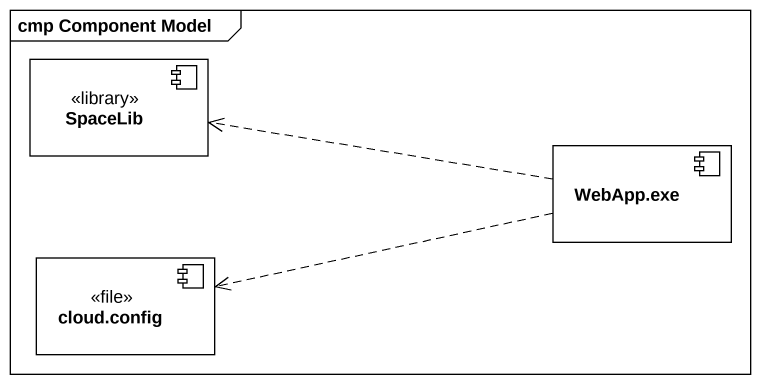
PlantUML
@startuml
mainframe cmp Component Model
component SpaceLib <<library>>
component "WebApp.exe" as WebApp_exe
component "cloud.config" as cloud_config <<file>>
WebApp_exe .left.> SpaceLib
WebApp_exe .left.> cloud_config
@enduml
